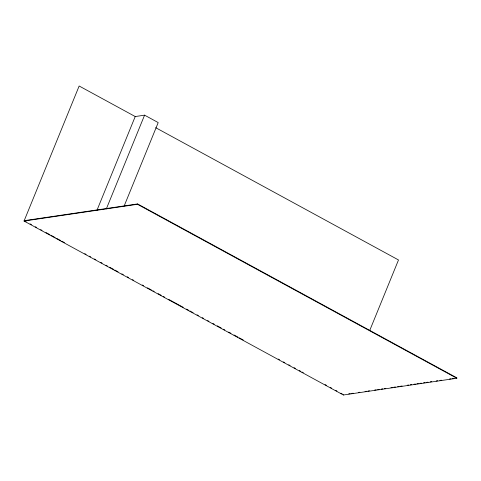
<?xml version="1.0" encoding="UTF-8"?>
<svg xmlns="http://www.w3.org/2000/svg" width="481" height="481" viewBox="0 0 481 481"><rect width="100%" height="100%" fill="white"/><g stroke="black" fill="none" stroke-linecap="round" stroke-linejoin="round"><path stroke-width="0.72" d="M26.172 221.759L24.194 220.677L137.602 203.932L456.95 377.898L456.806 378.252L343.398 394.997L24.05 221.038L79.155 86.003L135.239 116.552L144.589 115.157L158.201 122.577L124.206 205.88M96.976 210.263L135.221 116.54M106.343 208.88L144.589 115.157M24.05 221.038L137.458 204.293L137.602 203.932M343.398 394.997L343.542 394.642M369.679 330.597L398.502 259.962L155.694 127.693M348.731 393.879L350.21 393.656M351.695 393.44L353.174 393.217M358.363 392.454L359.848 392.237M365.037 391.468L366.522 391.251M368.001 391.029L369.486 390.812M374.675 390.049L376.154 389.826M377.639 389.61L379.118 389.388M381.343 389.063L382.828 388.84M384.307 388.624L385.792 388.401M390.981 387.638L392.46 387.421M393.945 387.199L395.43 386.983M397.649 386.652L399.134 386.435M400.619 386.213L402.098 385.996M407.287 385.233L408.772 385.01M410.251 384.794L411.736 384.572M413.961 384.247L415.44 384.024M416.925 383.808L418.404 383.591M419.889 383.369L421.368 383.153M423.593 382.822L425.078 382.605M426.557 382.383L428.042 382.167M430.267 381.836L431.746 381.619M436.195 380.964L437.68 380.742M439.899 380.417L441.384 380.194M449.537 378.992L451.022 378.775M452.501 378.553L453.986 378.337M137.458 204.293L456.806 378.252M30.135 223.912L31.451 224.633M35.414 226.791L36.73 227.507M40.693 229.665L42.009 230.381M45.972 232.539L49.928 234.698M51.245 235.413L55.207 237.572M56.524 238.293L60.486 240.446M61.802 241.167L64.442 242.604M84.8 253.691L86.093 254.395M89.334 256.163L90.632 256.872M94.529 258.988L95.833 259.704M100.733 262.373L102.05 263.089M106.012 265.247L107.329 265.969M109.572 267.189L110.883 267.899M111.291 268.121L113.498 269.324M114.809 270.039L118.079 271.819M121.849 273.875L123.31 274.675M127.237 276.809L128.547 277.525M132.473 279.659L133.778 280.375M142.286 285.005L143.591 285.72M147.505 287.854L151.419 289.983M152.856 290.764L154.179 291.486M158.135 293.644L159.458 294.36M159.89 294.6L161.195 295.31M163.414 296.518L164.736 297.234M168.693 299.392L173.581 302.056M173.972 302.266L178.8 304.9M179.251 305.146L183.207 307.299M186.508 309.097L188.576 310.227M189.881 310.936L191.185 311.646M191.787 311.971L193.103 312.692M197.054 314.845L198.382 315.566M202.267 317.682L203.661 318.446M207.624 320.599L208.94 321.32M212.897 323.472L214.219 324.194M217.262 325.853L221.17 327.982M223.455 329.226L224.777 329.948M228.734 332.1L230.952 333.309M234.013 334.974L237.975 337.133M239.291 337.854L243.248 340.007M278.222 359.06L279.539 359.776M283.501 361.934L284.818 362.656M288.774 364.808L290.097 365.53M294.053 367.682L295.376 368.404M299.332 370.562L300.655 371.278M301.972 371.999L303.295 372.715M325.066 384.578L326.389 385.299M330.345 387.452L331.662 388.173M335.624 390.332L336.94 391.047M340.903 393.205L342.219 393.921"/></g></svg>
